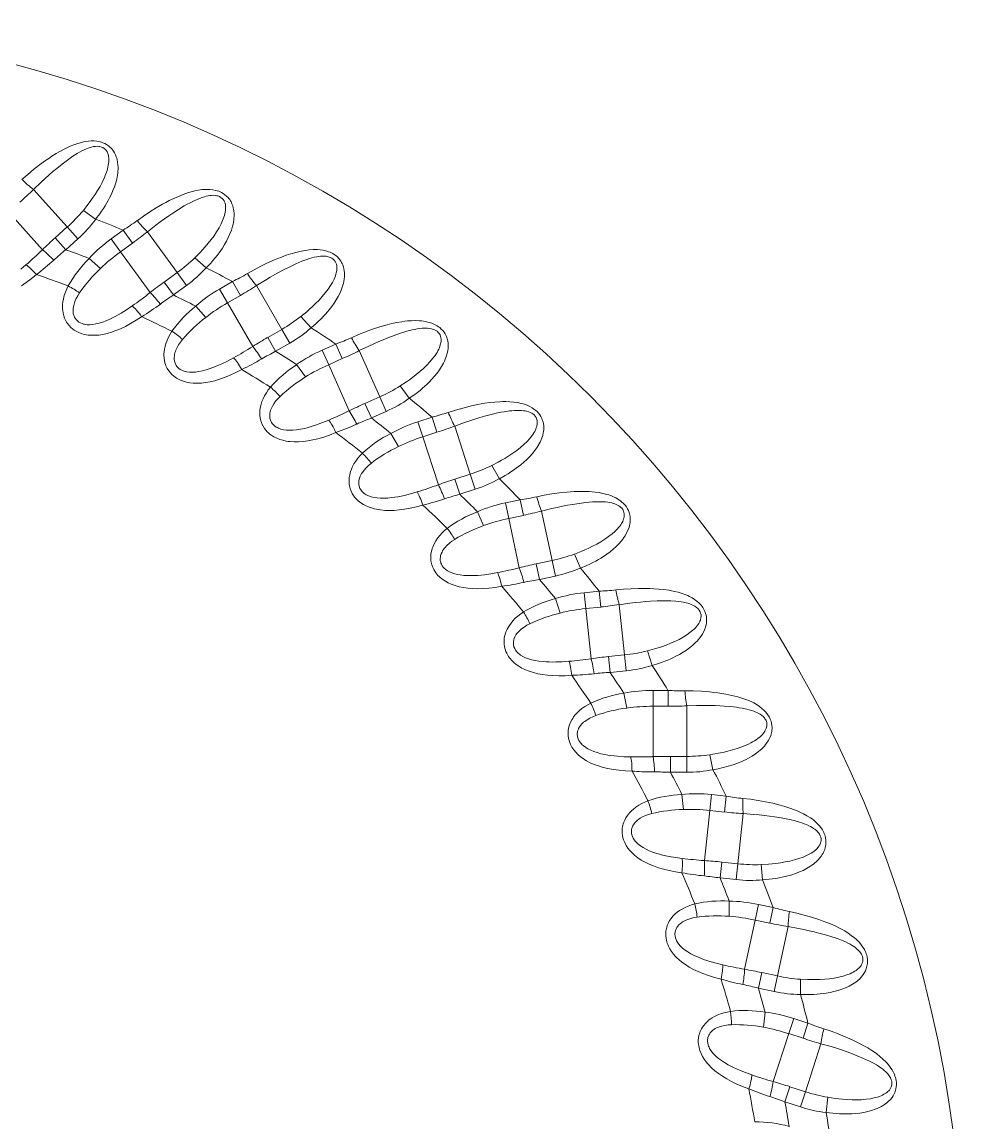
# Model space of a CAD drawing. Extents: x 407 to 920, y -71 to 445.
# Drawn here: x 895.54 to 919.78, y 184.04 to 212.35 of the extents above; entities that cross this region are included whole.
import ezdxf

# ---------------------------------------------------------------- set-up
doc = ezdxf.new("R2010")
doc.units = 0
doc.header["$LTSCALE"] = 7
doc.header["$MEASUREMENT"] = 0
doc.layers.add('8', color=250, linetype='CONTINUOUS', lineweight=15)

msp = doc.modelspace()

# ---------------------------------------------------------------- linework, layer by layer
at = {"layer": '8', "ltscale": 0.032486}
for p, q in [((895.83, 208.043), (896.699, 207.077)), ((906.671, 201.952), (907.072, 200.717))]:
    msp.add_line(p, q, dxfattribs=at)
at = {"layer": '8', "ltscale": 0.032425}
for p, q in [((895.193, 207.456), (896.061, 206.492)), ((898.07, 206.439), (898.833, 205.389)), ((900.825, 205.126), (901.474, 204.003)), ((903.428, 203.532), (903.956, 202.347)), ((905.85, 201.675), (906.251, 200.442)), ((908.065, 199.575), (908.334, 198.307)), ((910.048, 197.256), (910.183, 195.966)), ((911.777, 194.741), (911.777, 193.444)), ((913.235, 192.06), (913.099, 190.77)), ((914.404, 189.24), (914.134, 187.972)), ((915.272, 186.315), (914.871, 185.081))]:
    msp.add_line(p, q, dxfattribs=at)
at = {"layer": '8', "ltscale": 0.009813}
for p, q in [((897.431, 207.275), (897.114, 207.505)), ((900.277, 206.024), (899.986, 206.287)), ((913.319, 193.109), (913.238, 193.492)), ((915.573, 187.323), (915.573, 187.715)), ((916.234, 184.285), (916.275, 184.676))]:
    msp.add_line(p, q, dxfattribs=at)
at = {"layer": '8', "ltscale": 0.010461}
for p, q in [((896.388, 206.797), (896.699, 207.077)), ((896.663, 206.493), (896.974, 206.773)), ((899.19, 205.658), (899.529, 205.904)), ((901.858, 204.233), (902.22, 204.442)), ((902.063, 203.878), (902.425, 204.087)), ((904.362, 202.536), (904.744, 202.706)), ((906.801, 200.197), (907.199, 200.327)), ((908.771, 198.407), (909.18, 198.494)), ((908.856, 198.006), (909.265, 198.093)), ((910.628, 196.02), (911.044, 196.064)), ((912.225, 193.452), (912.643, 193.452)), ((912.225, 193.042), (912.643, 193.042)), ((913.545, 190.73), (913.961, 190.687)), ((913.502, 190.323), (913.918, 190.279)), ((914.574, 187.886), (914.983, 187.799))]:
    msp.add_line(p, q, dxfattribs=at)
at = {"layer": '8', "ltscale": 0.01025}
for p, q in [((896.974, 206.773), (896.699, 207.077)), ((897.829, 206.77), (898.07, 206.439)), ((900.953, 205.673), (901.158, 205.318)), ((900.62, 205.481), (900.825, 205.126)), ((902.425, 204.087), (902.22, 204.442)), ((902.063, 203.878), (901.858, 204.233)), ((903.261, 203.907), (903.428, 203.532))]:
    msp.add_line(p, q, dxfattribs=at)
at = {"layer": '8', "ltscale": 0.009608}
for p, q in [((898.14, 206.996), (897.829, 206.77)), ((906.089, 202.184), (905.724, 202.065)), ((906.216, 201.794), (905.85, 201.675)), ((910.43, 197.296), (910.048, 197.256)), ((912.162, 195.151), (911.777, 195.151)), ((912.162, 194.741), (911.777, 194.741)), ((913.66, 192.427), (913.278, 192.467)), ((914.78, 189.161), (914.404, 189.24)), ((915.764, 186.586), (915.398, 186.704)), ((915.637, 186.196), (915.272, 186.315))]:
    msp.add_line(p, q, dxfattribs=at)
at = {"layer": '8', "ltscale": 0.010249}
for p, q in [((898.14, 206.996), (898.381, 206.665)), ((896.663, 206.493), (896.388, 206.797)), ((899.77, 205.573), (899.529, 205.904)), ((899.431, 205.327), (899.19, 205.658)), ((903.613, 204.063), (903.779, 203.689)), ((904.528, 202.162), (904.362, 202.536)), ((904.911, 202.332), (904.744, 202.706)), ((906.089, 202.184), (906.216, 201.794)), ((905.724, 202.065), (905.85, 201.675)), ((906.801, 200.197), (906.674, 200.587)), ((907.199, 200.327), (907.072, 200.717)), ((907.98, 199.976), (908.065, 199.575)), ((908.356, 200.056), (908.441, 199.655)), ((909.265, 198.093), (909.18, 198.494)), ((908.856, 198.006), (908.771, 198.407)), ((910.005, 197.663), (910.048, 197.256)), ((910.387, 197.703), (910.43, 197.296)), ((910.671, 195.612), (910.628, 196.02)), ((911.087, 195.656), (911.044, 196.064)), ((911.777, 195.151), (911.777, 194.741)), ((912.162, 195.151), (912.162, 194.741)), ((912.225, 193.042), (912.225, 193.452)), ((912.643, 193.042), (912.643, 193.452)), ((913.278, 192.467), (913.235, 192.06)), ((913.66, 192.427), (913.617, 192.019)), ((913.502, 190.323), (913.545, 190.73)), ((913.918, 190.279), (913.961, 190.687)), ((914.489, 189.641), (914.404, 189.24)), ((914.865, 189.562), (914.78, 189.161)), ((914.488, 187.485), (914.574, 187.886)), ((914.898, 187.398), (914.983, 187.799)), ((915.398, 186.704), (915.272, 186.315)), ((915.764, 186.586), (915.637, 186.196)), ((915.172, 184.56), (915.299, 184.95)), ((915.57, 184.431), (915.697, 184.82))]:
    msp.add_line(p, q, dxfattribs=at)
at = {"layer": '8', "ltscale": 0.032487}
for p, q in [((898.765, 206.956), (899.529, 205.904)), ((901.57, 205.567), (902.22, 204.442)), ((904.215, 203.894), (904.744, 202.706)), ((908.91, 199.765), (909.18, 198.494)), ((910.908, 197.356), (911.044, 196.064)), ((912.643, 194.751), (912.643, 193.452)), ((914.097, 191.979), (913.961, 190.687)), ((915.253, 189.07), (914.983, 187.799)), ((916.098, 186.056), (915.697, 184.82))]:
    msp.add_line(p, q, dxfattribs=at)
at = {"layer": '8', "ltscale": 0.009607}
for p, q in [((898.381, 206.665), (898.07, 206.439)), ((900.953, 205.673), (900.62, 205.481)), ((901.158, 205.318), (900.825, 205.126)), ((903.613, 204.063), (903.261, 203.907)), ((903.779, 203.689), (903.428, 203.532)), ((908.356, 200.056), (907.98, 199.976)), ((908.441, 199.655), (908.065, 199.575)), ((910.387, 197.703), (910.005, 197.663)), ((913.617, 192.019), (913.235, 192.06)), ((914.865, 189.562), (914.489, 189.641))]:
    msp.add_line(p, q, dxfattribs=at)
at = {"layer": '8', "ltscale": 0.009748}
for p, q in [((897.263, 206.269), (897.552, 206.007)), ((900.005, 205.041), (900.265, 204.751)), ((902.603, 203.534), (902.832, 203.218)), ((905.03, 201.763), (905.224, 201.425)), ((907.258, 199.749), (907.416, 199.392)), ((909.264, 197.512), (909.383, 197.141)), ((911.024, 195.078), (911.104, 194.696)), ((912.521, 192.473), (912.561, 192.086)), ((913.737, 189.727), (913.736, 189.337)), ((914.66, 186.868), (914.618, 186.48))]:
    msp.add_line(p, q, dxfattribs=at)
at = {"layer": '8', "ltscale": 0.010462}
for p, q in [((899.431, 205.327), (899.77, 205.573)), ((904.528, 202.162), (904.911, 202.332)), ((906.674, 200.587), (907.072, 200.717)), ((910.671, 195.612), (911.087, 195.656)), ((914.488, 187.485), (914.898, 187.398)), ((915.299, 184.95), (915.697, 184.82)), ((915.172, 184.56), (915.57, 184.431))]:
    msp.add_line(p, q, dxfattribs=at)
at = {"layer": '8', "ltscale": 0.009814}
for p, q in [((902.977, 204.483), (902.714, 204.775)), ((905.501, 202.668), (905.27, 202.986)), ((907.821, 200.599), (907.625, 200.939)), ((909.913, 198.299), (909.753, 198.658)), ((911.752, 195.793), (911.631, 196.166)), ((914.598, 190.275), (914.557, 190.665))]:
    msp.add_line(p, q, dxfattribs=at)
at = {"layer": '8', "ltscale": 0.00206}
msp.add_line((911.777, 193.444), (911.695, 193.441), dxfattribs=at)
at = {"layer": '8', "ltscale": 0.002076}
msp.add_line((911.816, 193.051), (911.733, 193.051), dxfattribs=at)
at = {"layer": '8'}
for points in [[(895.535, 208.298), (895.683, 208.429), (895.834, 208.554), (895.987, 208.674), (896.143, 208.788), (896.223, 208.843), (896.304, 208.896), (896.413, 208.965), (896.525, 209.03), (896.64, 209.091), (896.708, 209.124), (896.777, 209.155), (896.872, 209.194), (896.968, 209.227), (897.067, 209.255), (897.119, 209.267), (897.172, 209.277), (897.243, 209.286), (897.315, 209.291), (897.389, 209.291), (897.465, 209.284), (897.504, 209.277), (897.543, 209.269), (897.579, 209.258), (897.615, 209.246), (897.665, 209.225), (897.713, 209.199), (897.758, 209.169), (897.799, 209.135), (897.825, 209.111), (897.848, 209.085), (897.87, 209.058), (897.89, 209.03), (897.918, 208.984), (897.942, 208.936), (897.962, 208.887), (897.974, 208.849), (897.984, 208.811), (897.997, 208.745), (898.004, 208.679), (898.007, 208.612), (898.007, 208.563), (898.004, 208.515), (897.999, 208.463), (897.992, 208.41), (897.972, 208.31), (897.946, 208.211), (897.914, 208.112), (897.877, 208.016), (897.836, 207.92), (897.79, 207.826), (897.755, 207.76), (897.719, 207.695), (897.676, 207.624), (897.632, 207.554), (897.584, 207.483), (897.535, 207.412), (897.431, 207.275)], [(895.83, 208.043), (896.027, 208.233), (896.13, 208.327), (896.234, 208.42), (896.331, 208.504), (896.429, 208.587), (896.565, 208.697), (896.703, 208.801), (896.773, 208.851), (896.844, 208.9), (896.958, 208.972), (897.016, 209.006), (897.075, 209.037), (897.134, 209.066), (897.194, 209.092), (897.24, 209.11), (897.286, 209.125), (897.326, 209.136), (897.366, 209.145), (897.424, 209.153), (897.482, 209.154), (897.511, 209.152), (897.539, 209.148), (897.58, 209.136), (897.618, 209.12), (897.653, 209.097), (897.683, 209.07), (897.707, 209.041), (897.727, 209.008), (897.743, 208.972), (897.751, 208.947), (897.758, 208.921), (897.764, 208.889), (897.768, 208.857), (897.77, 208.796), (897.768, 208.755), (897.764, 208.713), (897.757, 208.667), (897.747, 208.62), (897.724, 208.531), (897.694, 208.442), (897.65, 208.334), (897.599, 208.226), (897.543, 208.12), (897.481, 208.015), (897.415, 207.91), (897.345, 207.807), (897.29, 207.731), (897.233, 207.655), (897.114, 207.505)], [(898.499, 207.24), (898.659, 207.355), (898.822, 207.464), (898.987, 207.567), (899.155, 207.664), (899.24, 207.71), (899.325, 207.755), (899.442, 207.811), (899.56, 207.864), (899.68, 207.913), (899.752, 207.939), (899.824, 207.963), (899.921, 207.991), (900.021, 208.014), (900.123, 208.032), (900.175, 208.038), (900.228, 208.042), (900.3, 208.044), (900.373, 208.042), (900.446, 208.034), (900.521, 208.019), (900.559, 208.008), (900.597, 207.996), (900.632, 207.982), (900.666, 207.966), (900.714, 207.939), (900.759, 207.908), (900.8, 207.874), (900.838, 207.836), (900.86, 207.809), (900.881, 207.781), (900.9, 207.752), (900.917, 207.722), (900.94, 207.673), (900.959, 207.623), (900.974, 207.572), (900.982, 207.533), (900.988, 207.494), (900.994, 207.428), (900.994, 207.361), (900.99, 207.293), (900.984, 207.246), (900.977, 207.198), (900.966, 207.146), (900.953, 207.095), (900.923, 206.997), (900.887, 206.901), (900.845, 206.807), (900.798, 206.714), (900.747, 206.624), (900.692, 206.535), (900.65, 206.473), (900.607, 206.412), (900.558, 206.346), (900.507, 206.281), (900.451, 206.215), (900.395, 206.15), (900.277, 206.024)], [(898.765, 206.956), (898.981, 207.124), (899.093, 207.207), (899.206, 207.288), (899.311, 207.362), (899.417, 207.434), (899.564, 207.529), (899.713, 207.619), (899.788, 207.661), (899.863, 207.702), (899.984, 207.762), (900.045, 207.789), (900.107, 207.814), (900.169, 207.837), (900.231, 207.857), (900.278, 207.869), (900.326, 207.88), (900.367, 207.887), (900.408, 207.891), (900.467, 207.893), (900.524, 207.888), (900.553, 207.883), (900.58, 207.875), (900.62, 207.86), (900.656, 207.839), (900.688, 207.814), (900.715, 207.784), (900.736, 207.752), (900.753, 207.717), (900.765, 207.68), (900.77, 207.654), (900.774, 207.627), (900.777, 207.595), (900.777, 207.562), (900.773, 207.502), (900.767, 207.461), (900.758, 207.42), (900.746, 207.374), (900.732, 207.329), (900.699, 207.243), (900.66, 207.157), (900.606, 207.054), (900.544, 206.953), (900.477, 206.853), (900.404, 206.755), (900.327, 206.658), (900.247, 206.563), (900.184, 206.493), (900.119, 206.423), (899.986, 206.287)], [(901.335, 205.878), (901.507, 205.975), (901.68, 206.067), (901.855, 206.152), (902.032, 206.231), (902.121, 206.268), (902.211, 206.303), (902.333, 206.348), (902.456, 206.388), (902.581, 206.424), (902.654, 206.442), (902.729, 206.458), (902.829, 206.476), (902.93, 206.489), (903.033, 206.496), (903.086, 206.497), (903.139, 206.495), (903.211, 206.49), (903.283, 206.48), (903.354, 206.464), (903.427, 206.441), (903.464, 206.427), (903.501, 206.41), (903.534, 206.393), (903.566, 206.373), (903.611, 206.342), (903.653, 206.306), (903.69, 206.268), (903.724, 206.226), (903.743, 206.197), (903.761, 206.167), (903.777, 206.136), (903.791, 206.105), (903.809, 206.054), (903.822, 206.002), (903.831, 205.95), (903.835, 205.91), (903.837, 205.871), (903.836, 205.804), (903.83, 205.737), (903.818, 205.671), (903.808, 205.624), (903.795, 205.577), (903.779, 205.527), (903.761, 205.477), (903.721, 205.383), (903.675, 205.291), (903.624, 205.202), (903.567, 205.115), (903.507, 205.03), (903.443, 204.948), (903.395, 204.89), (903.345, 204.834), (903.289, 204.774), (903.232, 204.715), (903.17, 204.655), (903.107, 204.596), (902.977, 204.483)], [(901.57, 205.567), (901.803, 205.712), (901.923, 205.783), (902.044, 205.852), (902.156, 205.914), (902.269, 205.975), (902.425, 206.054), (902.582, 206.128), (902.661, 206.162), (902.74, 206.195), (902.867, 206.242), (902.931, 206.263), (902.995, 206.281), (903.059, 206.297), (903.122, 206.31), (903.171, 206.318), (903.22, 206.323), (903.261, 206.326), (903.302, 206.326), (903.361, 206.322), (903.418, 206.311), (903.445, 206.303), (903.471, 206.293), (903.509, 206.273), (903.543, 206.249), (903.573, 206.22), (903.597, 206.187), (903.614, 206.153), (903.627, 206.117), (903.635, 206.079), (903.638, 206.052), (903.639, 206.025), (903.638, 205.993), (903.635, 205.96), (903.624, 205.901), (903.614, 205.861), (903.601, 205.821), (903.585, 205.777), (903.566, 205.733), (903.524, 205.651), (903.476, 205.57), (903.411, 205.473), (903.339, 205.379), (903.262, 205.286), (903.18, 205.196), (903.093, 205.108), (903.003, 205.022), (902.933, 204.959), (902.862, 204.896), (902.714, 204.775)], [(895.502, 205.988), (895.637, 206.103)], [(895.519, 205.56), (895.646, 205.646), (895.775, 205.744), (895.908, 205.852)], [(896.724, 205.56), (896.686, 205.482), (896.652, 205.399), (896.623, 205.314), (896.602, 205.23), (896.588, 205.152), (896.58, 205.08), (896.578, 205.015), (896.579, 204.97), (896.583, 204.929), (896.594, 204.855), (896.61, 204.791), (896.63, 204.734), (896.646, 204.695), (896.664, 204.66), (896.683, 204.627), (896.704, 204.596), (896.747, 204.541), (896.794, 204.492), (896.837, 204.455), (896.882, 204.423), (896.929, 204.394), (896.964, 204.376), (897, 204.359), (897.038, 204.344), (897.076, 204.331), (897.155, 204.311), (897.236, 204.297), (897.32, 204.29), (897.406, 204.29), (897.457, 204.292), (897.509, 204.297), (897.615, 204.313), (897.725, 204.337), (897.838, 204.37), (897.954, 204.411), (898.073, 204.46), (898.196, 204.519), (898.331, 204.591), (898.471, 204.675), (898.613, 204.769)], [(897.016, 205.379), (896.971, 205.308), (896.931, 205.233), (896.898, 205.159), (896.875, 205.09), (896.865, 205.054), (896.859, 205.02), (896.853, 204.983), (896.85, 204.95), (896.851, 204.897), (896.856, 204.851), (896.866, 204.811), (896.878, 204.777), (896.889, 204.753), (896.9, 204.732), (896.927, 204.695), (896.944, 204.676), (896.962, 204.659), (897, 204.63), (897.041, 204.607), (897.084, 204.589), (897.114, 204.58), (897.145, 204.572), (897.178, 204.567), (897.212, 204.563), (897.283, 204.562), (897.358, 204.567), (897.438, 204.581), (897.521, 204.601), (897.609, 204.628), (897.702, 204.663), (897.8, 204.706), (897.867, 204.739), (897.937, 204.775), (898.01, 204.816), (898.085, 204.86), (898.224, 204.947), (898.371, 205.046)], [(904.014, 204.227), (904.195, 204.306), (904.377, 204.378), (904.56, 204.445), (904.744, 204.505), (904.836, 204.533), (904.93, 204.559), (905.055, 204.59), (905.182, 204.617), (905.31, 204.64), (905.385, 204.65), (905.46, 204.658), (905.562, 204.666), (905.664, 204.668), (905.767, 204.664), (905.82, 204.659), (905.873, 204.652), (905.943, 204.639), (906.014, 204.622), (906.083, 204.599), (906.154, 204.568), (906.189, 204.55), (906.223, 204.53), (906.254, 204.509), (906.285, 204.486), (906.326, 204.45), (906.363, 204.411), (906.397, 204.368), (906.426, 204.324), (906.442, 204.293), (906.457, 204.261), (906.469, 204.229), (906.48, 204.196), (906.492, 204.143), (906.5, 204.09), (906.504, 204.037), (906.504, 203.998), (906.501, 203.958), (906.493, 203.892), (906.48, 203.826), (906.462, 203.761), (906.446, 203.716), (906.429, 203.671), (906.408, 203.622), (906.385, 203.575), (906.335, 203.485), (906.28, 203.399), (906.219, 203.315), (906.154, 203.235), (906.085, 203.157), (906.013, 203.082), (905.959, 203.029), (905.904, 202.979), (905.842, 202.925), (905.779, 202.872), (905.711, 202.818), (905.642, 202.767), (905.501, 202.668)], [(904.215, 203.894), (904.462, 204.013), (904.589, 204.071), (904.716, 204.127), (904.834, 204.177), (904.953, 204.225), (905.116, 204.288), (905.28, 204.345), (905.362, 204.371), (905.444, 204.395), (905.576, 204.429), (905.641, 204.443), (905.706, 204.454), (905.772, 204.464), (905.836, 204.47), (905.886, 204.473), (905.935, 204.473), (905.976, 204.471), (906.016, 204.467), (906.075, 204.456), (906.13, 204.44), (906.156, 204.429), (906.182, 204.416), (906.217, 204.393), (906.249, 204.365), (906.275, 204.333), (906.295, 204.298), (906.309, 204.262), (906.318, 204.225), (906.322, 204.186), (906.322, 204.16), (906.32, 204.133), (906.316, 204.101), (906.31, 204.068), (906.293, 204.01), (906.278, 203.971), (906.261, 203.933), (906.24, 203.891), (906.217, 203.85), (906.167, 203.772), (906.111, 203.697), (906.036, 203.607), (905.955, 203.521), (905.868, 203.437), (905.777, 203.356), (905.682, 203.278), (905.583, 203.201), (905.507, 203.146), (905.429, 203.091), (905.27, 202.986)], [(899.394, 204.393), (899.348, 204.319), (899.306, 204.24), (899.269, 204.158), (899.239, 204.078), (899.216, 204.001), (899.201, 203.931), (899.192, 203.866), (899.189, 203.821), (899.188, 203.78), (899.192, 203.705), (899.201, 203.64), (899.215, 203.581), (899.227, 203.541), (899.241, 203.504), (899.257, 203.469), (899.274, 203.436), (899.311, 203.377), (899.353, 203.323), (899.392, 203.282), (899.433, 203.245), (899.476, 203.212), (899.509, 203.19), (899.543, 203.17), (899.58, 203.151), (899.617, 203.134), (899.692, 203.105), (899.772, 203.083), (899.854, 203.068), (899.94, 203.058), (899.991, 203.055), (900.043, 203.055), (900.151, 203.059), (900.262, 203.072), (900.378, 203.092), (900.498, 203.121), (900.622, 203.158), (900.75, 203.203), (900.892, 203.261), (901.039, 203.33), (901.191, 203.409)], [(899.666, 204.183), (899.614, 204.116), (899.566, 204.046), (899.526, 203.975), (899.496, 203.91), (899.482, 203.875), (899.472, 203.842), (899.463, 203.806), (899.457, 203.773), (899.452, 203.72), (899.452, 203.674), (899.457, 203.633), (899.466, 203.598), (899.474, 203.573), (899.483, 203.551), (899.506, 203.511), (899.521, 203.49), (899.537, 203.472), (899.572, 203.439), (899.61, 203.411), (899.652, 203.389), (899.68, 203.377), (899.71, 203.366), (899.742, 203.357), (899.776, 203.35), (899.846, 203.341), (899.921, 203.339), (900.002, 203.344), (900.087, 203.355), (900.177, 203.374), (900.273, 203.399), (900.375, 203.431), (900.446, 203.457), (900.519, 203.486), (900.596, 203.518), (900.675, 203.554), (900.823, 203.626), (900.979, 203.709)], [(901.928, 202.953), (901.875, 202.884), (901.824, 202.81), (901.779, 202.733), (901.741, 202.656), (901.71, 202.582), (901.688, 202.513), (901.673, 202.45), (901.665, 202.406), (901.659, 202.365), (901.655, 202.29), (901.657, 202.224), (901.665, 202.164), (901.673, 202.123), (901.683, 202.085), (901.695, 202.049), (901.708, 202.014), (901.739, 201.951), (901.775, 201.893), (901.81, 201.848), (901.847, 201.807), (901.886, 201.77), (901.917, 201.745), (901.949, 201.721), (901.983, 201.698), (902.018, 201.678), (902.09, 201.641), (902.167, 201.611), (902.247, 201.587), (902.332, 201.568), (902.382, 201.56), (902.434, 201.554), (902.541, 201.547), (902.653, 201.548), (902.77, 201.557), (902.893, 201.573), (903.02, 201.597), (903.152, 201.628), (903.3, 201.671), (903.453, 201.723), (903.612, 201.786)], [(902.177, 202.715), (902.118, 202.655), (902.063, 202.59), (902.016, 202.524), (901.979, 202.462), (901.962, 202.428), (901.948, 202.397), (901.935, 202.362), (901.926, 202.33), (901.915, 202.277), (901.911, 202.231), (901.912, 202.191), (901.916, 202.154), (901.922, 202.13), (901.929, 202.106), (901.947, 202.064), (901.96, 202.042), (901.974, 202.022), (902.005, 201.986), (902.04, 201.954), (902.079, 201.928), (902.107, 201.913), (902.135, 201.899), (902.166, 201.887), (902.199, 201.876), (902.268, 201.86), (902.342, 201.85), (902.423, 201.846), (902.509, 201.849), (902.601, 201.857), (902.699, 201.873), (902.803, 201.894), (902.876, 201.912), (902.952, 201.933), (903.032, 201.957), (903.115, 201.985), (903.269, 202.041), (903.433, 202.107)], [(906.505, 202.305), (906.694, 202.365), (906.882, 202.418), (907.071, 202.465), (907.26, 202.505), (907.355, 202.523), (907.451, 202.539), (907.579, 202.557), (907.707, 202.571), (907.837, 202.58), (907.913, 202.583), (907.989, 202.583), (908.09, 202.58), (908.192, 202.571), (908.294, 202.556), (908.346, 202.546), (908.398, 202.534), (908.467, 202.513), (908.535, 202.489), (908.602, 202.458), (908.669, 202.421), (908.702, 202.399), (908.734, 202.375), (908.763, 202.351), (908.791, 202.325), (908.828, 202.285), (908.861, 202.242), (908.89, 202.197), (908.914, 202.149), (908.927, 202.117), (908.938, 202.083), (908.948, 202.05), (908.955, 202.016), (908.962, 201.963), (908.964, 201.909), (908.962, 201.856), (908.957, 201.817), (908.951, 201.778), (908.936, 201.713), (908.916, 201.649), (908.891, 201.586), (908.871, 201.542), (908.849, 201.5), (908.823, 201.454), (908.795, 201.409), (908.736, 201.325), (908.672, 201.245), (908.603, 201.168), (908.53, 201.094), (908.453, 201.024), (908.374, 200.957), (908.315, 200.911), (908.255, 200.866), (908.187, 200.819), (908.119, 200.773), (908.046, 200.727), (907.972, 200.683), (907.821, 200.599)], [(906.671, 201.952), (906.928, 202.045), (907.061, 202.09), (907.193, 202.132), (907.316, 202.17), (907.439, 202.205), (907.608, 202.25), (907.777, 202.29), (907.861, 202.307), (907.945, 202.323), (908.079, 202.342), (908.146, 202.349), (908.212, 202.354), (908.278, 202.357), (908.343, 202.356), (908.392, 202.354), (908.441, 202.349), (908.482, 202.343), (908.522, 202.334), (908.579, 202.318), (908.632, 202.295), (908.657, 202.282), (908.681, 202.266), (908.714, 202.239), (908.742, 202.209), (908.765, 202.174), (908.781, 202.137), (908.791, 202.1), (908.796, 202.062), (908.796, 202.023), (908.794, 201.997), (908.789, 201.97), (908.782, 201.939), (908.772, 201.907), (908.749, 201.851), (908.73, 201.814), (908.71, 201.778), (908.684, 201.738), (908.657, 201.7), (908.599, 201.628), (908.536, 201.558), (908.452, 201.477), (908.362, 201.4), (908.267, 201.326), (908.168, 201.255), (908.065, 201.187), (907.959, 201.121), (907.877, 201.074), (907.794, 201.027), (907.625, 200.939)], [(904.298, 201.256), (904.238, 201.193), (904.18, 201.125), (904.126, 201.053), (904.08, 200.98), (904.043, 200.91), (904.013, 200.844), (903.991, 200.783), (903.979, 200.74), (903.969, 200.699), (903.957, 200.626), (903.952, 200.559), (903.954, 200.499), (903.957, 200.457), (903.963, 200.418), (903.971, 200.381), (903.981, 200.345), (904.005, 200.279), (904.035, 200.218), (904.065, 200.17), (904.097, 200.125), (904.133, 200.084), (904.16, 200.055), (904.19, 200.029), (904.221, 200.003), (904.254, 199.978), (904.322, 199.935), (904.395, 199.897), (904.472, 199.864), (904.555, 199.837), (904.604, 199.824), (904.655, 199.812), (904.761, 199.794), (904.872, 199.783), (904.99, 199.779), (905.113, 199.783), (905.242, 199.793), (905.376, 199.811), (905.528, 199.838), (905.686, 199.874), (905.851, 199.919)], [(904.52, 200.994), (904.456, 200.94), (904.394, 200.881), (904.34, 200.82), (904.297, 200.762), (904.276, 200.731), (904.259, 200.701), (904.243, 200.667), (904.23, 200.636), (904.214, 200.586), (904.205, 200.54), (904.202, 200.5), (904.203, 200.463), (904.206, 200.438), (904.21, 200.414), (904.224, 200.37), (904.234, 200.347), (904.246, 200.325), (904.273, 200.286), (904.305, 200.251), (904.341, 200.221), (904.366, 200.203), (904.393, 200.186), (904.423, 200.171), (904.455, 200.157), (904.521, 200.134), (904.595, 200.116), (904.675, 200.104), (904.76, 200.097), (904.852, 200.096), (904.951, 200.101), (905.057, 200.111), (905.132, 200.122), (905.209, 200.135), (905.291, 200.15), (905.377, 200.169), (905.536, 200.209), (905.706, 200.258)], [(908.782, 200.134), (908.976, 200.173), (909.169, 200.206), (909.361, 200.233), (909.554, 200.253), (909.65, 200.261), (909.747, 200.267), (909.876, 200.272), (910.005, 200.272), (910.135, 200.267), (910.211, 200.262), (910.287, 200.255), (910.387, 200.241), (910.488, 200.221), (910.588, 200.196), (910.638, 200.18), (910.689, 200.163), (910.755, 200.135), (910.82, 200.103), (910.884, 200.066), (910.946, 200.022), (910.977, 199.997), (911.006, 199.97), (911.032, 199.943), (911.057, 199.915), (911.09, 199.871), (911.118, 199.824), (911.142, 199.776), (911.161, 199.726), (911.171, 199.693), (911.179, 199.659), (911.184, 199.624), (911.188, 199.59), (911.189, 199.536), (911.186, 199.483), (911.178, 199.43), (911.17, 199.391), (911.16, 199.353), (911.138, 199.29), (911.111, 199.228), (911.08, 199.169), (911.055, 199.127), (911.029, 199.087), (910.998, 199.044), (910.965, 199.002), (910.898, 198.925), (910.826, 198.852), (910.75, 198.783), (910.669, 198.718), (910.586, 198.656), (910.499, 198.597), (910.436, 198.557), (910.371, 198.519), (910.3, 198.479), (910.227, 198.441), (910.149, 198.403), (910.071, 198.366), (909.913, 198.299)], [(908.91, 199.765), (909.176, 199.831), (909.312, 199.861), (909.448, 199.89), (909.574, 199.914), (909.7, 199.936), (909.873, 199.963), (910.045, 199.985), (910.131, 199.994), (910.216, 200), (910.352, 200.006), (910.419, 200.006), (910.485, 200.004), (910.551, 199.999), (910.615, 199.992), (910.664, 199.984), (910.712, 199.974), (910.752, 199.964), (910.791, 199.951), (910.846, 199.929), (910.896, 199.901), (910.92, 199.885), (910.942, 199.867), (910.972, 199.837), (910.997, 199.803), (911.016, 199.767), (911.028, 199.728), (911.034, 199.69), (911.035, 199.652), (911.031, 199.613), (911.026, 199.587), (911.019, 199.562), (911.008, 199.531), (910.995, 199.501), (910.966, 199.447), (910.944, 199.412), (910.919, 199.378), (910.89, 199.342), (910.859, 199.306), (910.794, 199.241), (910.723, 199.178), (910.631, 199.107), (910.534, 199.039), (910.432, 198.975), (910.326, 198.915), (910.216, 198.858), (910.104, 198.804), (910.018, 198.765), (909.931, 198.728), (909.753, 198.658)], [(906.477, 199.321), (906.411, 199.264), (906.346, 199.202), (906.285, 199.136), (906.232, 199.069), (906.187, 199.003), (906.151, 198.941), (906.123, 198.882), (906.106, 198.84), (906.092, 198.801), (906.072, 198.729), (906.061, 198.664), (906.056, 198.604), (906.055, 198.562), (906.057, 198.522), (906.061, 198.484), (906.067, 198.448), (906.084, 198.38), (906.107, 198.316), (906.132, 198.265), (906.159, 198.217), (906.19, 198.172), (906.215, 198.141), (906.241, 198.111), (906.27, 198.082), (906.3, 198.054), (906.363, 198.004), (906.431, 197.959), (906.505, 197.918), (906.584, 197.882), (906.632, 197.864), (906.681, 197.847), (906.784, 197.818), (906.894, 197.796), (907.011, 197.78), (907.134, 197.77), (907.263, 197.767), (907.399, 197.77), (907.552, 197.782), (907.713, 197.801), (907.882, 197.829)], [(906.671, 199.037), (906.601, 198.99), (906.534, 198.937), (906.473, 198.883), (906.424, 198.83), (906.401, 198.8), (906.381, 198.773), (906.361, 198.741), (906.345, 198.711), (906.324, 198.663), (906.31, 198.618), (906.303, 198.579), (906.3, 198.542), (906.3, 198.517), (906.302, 198.492), (906.311, 198.447), (906.319, 198.423), (906.328, 198.4), (906.351, 198.358), (906.379, 198.321), (906.412, 198.286), (906.435, 198.266), (906.46, 198.247), (906.488, 198.228), (906.518, 198.211), (906.582, 198.181), (906.653, 198.156), (906.731, 198.135), (906.816, 198.12), (906.907, 198.109), (907.006, 198.104), (907.113, 198.103), (907.188, 198.105), (907.266, 198.11), (907.35, 198.117), (907.436, 198.127), (907.599, 198.15), (907.773, 198.181)], [(910.82, 197.736), (911.016, 197.754), (911.211, 197.767), (911.406, 197.774), (911.599, 197.774), (911.696, 197.772), (911.793, 197.768), (911.922, 197.759), (912.051, 197.745), (912.179, 197.727), (912.254, 197.714), (912.328, 197.699), (912.427, 197.674), (912.525, 197.645), (912.622, 197.609), (912.67, 197.588), (912.719, 197.565), (912.782, 197.531), (912.843, 197.493), (912.902, 197.449), (912.96, 197.399), (912.988, 197.371), (913.014, 197.341), (913.038, 197.311), (913.059, 197.28), (913.087, 197.233), (913.111, 197.184), (913.129, 197.133), (913.143, 197.082), (913.149, 197.047), (913.153, 197.013), (913.155, 196.978), (913.155, 196.944), (913.151, 196.89), (913.142, 196.837), (913.129, 196.785), (913.117, 196.748), (913.102, 196.711), (913.074, 196.65), (913.041, 196.592), (913.004, 196.536), (912.975, 196.497), (912.944, 196.46), (912.909, 196.421), (912.873, 196.382), (912.798, 196.313), (912.719, 196.248), (912.635, 196.187), (912.548, 196.13), (912.459, 196.077), (912.367, 196.028), (912.299, 195.995), (912.231, 195.964), (912.156, 195.932), (912.079, 195.901), (911.998, 195.871), (911.917, 195.843), (911.752, 195.793)], [(910.908, 197.356), (911.179, 197.393), (911.318, 197.409), (911.456, 197.423), (911.584, 197.435), (911.712, 197.444), (911.887, 197.452), (912.06, 197.456), (912.146, 197.455), (912.232, 197.453), (912.367, 197.444), (912.434, 197.437), (912.5, 197.429), (912.564, 197.417), (912.628, 197.403), (912.676, 197.391), (912.722, 197.376), (912.761, 197.361), (912.798, 197.345), (912.85, 197.317), (912.898, 197.284), (912.92, 197.265), (912.94, 197.245), (912.966, 197.212), (912.987, 197.176), (913.002, 197.138), (913.011, 197.098), (913.013, 197.059), (913.01, 197.021), (913.002, 196.983), (912.994, 196.958), (912.984, 196.933), (912.97, 196.904), (912.954, 196.875), (912.92, 196.825), (912.894, 196.793), (912.866, 196.761), (912.833, 196.728), (912.798, 196.696), (912.727, 196.637), (912.65, 196.583), (912.551, 196.521), (912.447, 196.464), (912.339, 196.411), (912.227, 196.362), (912.112, 196.317), (911.995, 196.275), (911.905, 196.245), (911.815, 196.218), (911.631, 196.166)], [(908.442, 197.168), (908.37, 197.119), (908.299, 197.064), (908.232, 197.005), (908.172, 196.943), (908.121, 196.883), (908.078, 196.824), (908.044, 196.769), (908.022, 196.729), (908.005, 196.692), (907.978, 196.622), (907.96, 196.559), (907.948, 196.499), (907.943, 196.458), (907.941, 196.418), (907.941, 196.38), (907.943, 196.343), (907.953, 196.273), (907.969, 196.208), (907.988, 196.154), (908.011, 196.104), (908.037, 196.056), (908.058, 196.022), (908.081, 195.99), (908.106, 195.958), (908.133, 195.927), (908.191, 195.871), (908.254, 195.818), (908.324, 195.77), (908.398, 195.726), (908.444, 195.703), (908.491, 195.681), (908.591, 195.642), (908.698, 195.608), (908.812, 195.58), (908.933, 195.557), (909.061, 195.541), (909.197, 195.53), (909.35, 195.525), (909.512, 195.528), (909.683, 195.538)], [(908.605, 196.865), (908.531, 196.826), (908.458, 196.781), (908.393, 196.733), (908.338, 196.685), (908.312, 196.659), (908.289, 196.633), (908.266, 196.604), (908.247, 196.576), (908.221, 196.53), (908.203, 196.487), (908.191, 196.448), (908.184, 196.412), (908.182, 196.387), (908.181, 196.363), (908.186, 196.317), (908.191, 196.292), (908.198, 196.269), (908.216, 196.224), (908.24, 196.184), (908.269, 196.146), (908.29, 196.123), (908.313, 196.102), (908.339, 196.08), (908.367, 196.06), (908.427, 196.024), (908.495, 195.991), (908.571, 195.963), (908.653, 195.938), (908.743, 195.918), (908.841, 195.902), (908.947, 195.891), (909.022, 195.885), (909.101, 195.882), (909.184, 195.88), (909.271, 195.881), (909.435, 195.886), (909.612, 195.899)], [(912.595, 195.138), (912.809, 195.136), (913.022, 195.126), (913.233, 195.11), (913.341, 195.099), (913.448, 195.085), (913.55, 195.071), (913.651, 195.053), (913.806, 195.022), (913.883, 195.004), (913.96, 194.984), (914.061, 194.954), (914.161, 194.919), (914.26, 194.879), (914.315, 194.854), (914.369, 194.827), (914.413, 194.802), (914.456, 194.776), (914.519, 194.734), (914.579, 194.688), (914.636, 194.636)], [(910.172, 194.822), (910.095, 194.781), (910.019, 194.734), (909.946, 194.682), (909.879, 194.627), (909.822, 194.572), (909.773, 194.518), (909.733, 194.466), (909.708, 194.429), (909.687, 194.394), (909.653, 194.328), (909.628, 194.266), (909.61, 194.209), (909.601, 194.168), (909.595, 194.128), (909.591, 194.091), (909.589, 194.054), (909.591, 193.983), (909.601, 193.916), (909.614, 193.861), (909.631, 193.808), (909.652, 193.758), (909.67, 193.723), (909.689, 193.688), (909.711, 193.654), (909.735, 193.62), (909.786, 193.558), (909.844, 193.499), (909.907, 193.444), (909.977, 193.393), (910.02, 193.365), (910.065, 193.338), (910.16, 193.289), (910.263, 193.244), (910.373, 193.204), (910.491, 193.169), (910.617, 193.139), (910.751, 193.114), (910.903, 193.093), (911.064, 193.079), (911.235, 193.071)], [(912.643, 194.751), (912.892, 194.759), (913.136, 194.761), (913.375, 194.757), (913.493, 194.752), (913.611, 194.746), (913.767, 194.733), (913.921, 194.716), (913.997, 194.705), (914.073, 194.692), (914.194, 194.667), (914.253, 194.652), (914.311, 194.635), (914.368, 194.615), (914.423, 194.593), (914.463, 194.575), (914.502, 194.554), (914.535, 194.534), (914.566, 194.512)], [(914.566, 194.512), (914.607, 194.479), (914.642, 194.441), (914.658, 194.42), (914.672, 194.398), (914.684, 194.376), (914.693, 194.354), (914.704, 194.315), (914.708, 194.276), (914.706, 194.236), (914.699, 194.198), (914.691, 194.173), (914.681, 194.148), (914.656, 194.101), (914.623, 194.052), (914.583, 194.007), (914.539, 193.964), (914.506, 193.936), (914.471, 193.909), (914.428, 193.879), (914.384, 193.851), (914.338, 193.823), (914.291, 193.798), (914.233, 193.769), (914.174, 193.741), (914.06, 193.695), (913.944, 193.654), (913.823, 193.617), (913.701, 193.584), (913.607, 193.561), (913.512, 193.541), (913.319, 193.505), (913.238, 193.492)], [(914.636, 194.636), (914.683, 194.586), (914.726, 194.531), (914.763, 194.472), (914.794, 194.41), (914.814, 194.357), (914.828, 194.303), (914.837, 194.249), (914.841, 194.195), (914.84, 194.159), (914.837, 194.123), (914.832, 194.088), (914.826, 194.054), (914.817, 194.02), (914.806, 193.986), (914.792, 193.95), (914.776, 193.915), (914.741, 193.851), (914.701, 193.79), (914.672, 193.753), (914.642, 193.716), (914.608, 193.68), (914.573, 193.645), (914.535, 193.61), (914.495, 193.577), (914.412, 193.514), (914.324, 193.457), (914.233, 193.405), (914.172, 193.373), (914.11, 193.343), (914.044, 193.314), (913.977, 193.286), (913.843, 193.238), (913.706, 193.196), (913.578, 193.162), (913.449, 193.133), (913.319, 193.109)], [(910.302, 194.504), (910.224, 194.472), (910.147, 194.435), (910.077, 194.394), (910.018, 194.353), (909.989, 194.329), (909.963, 194.306), (909.937, 194.279), (909.916, 194.253), (909.885, 194.21), (909.862, 194.17), (909.846, 194.132), (909.836, 194.097), (909.831, 194.072), (909.828, 194.048), (909.827, 194.002), (909.83, 193.977), (909.834, 193.953), (909.848, 193.907), (909.868, 193.864), (909.893, 193.824), (909.911, 193.799), (909.932, 193.775), (909.955, 193.751), (909.981, 193.728), (910.037, 193.685), (910.101, 193.646), (910.174, 193.61), (910.253, 193.577), (910.34, 193.548), (910.436, 193.521), (910.54, 193.499), (910.614, 193.485), (910.692, 193.474), (910.775, 193.463), (910.861, 193.455), (911.025, 193.443), (911.202, 193.438)], [(911.646, 192.308), (911.566, 192.275), (911.485, 192.236), (911.407, 192.192), (911.335, 192.144), (911.272, 192.096), (911.218, 192.047), (911.173, 192), (911.144, 191.966), (911.119, 191.933), (911.078, 191.871), (911.047, 191.812), (911.024, 191.757), (911.01, 191.717), (911, 191.678), (910.992, 191.641), (910.986, 191.605), (910.981, 191.535), (910.984, 191.467), (910.991, 191.411), (911.003, 191.356), (911.018, 191.304), (911.032, 191.267), (911.048, 191.231), (911.066, 191.194), (911.086, 191.158), (911.131, 191.091), (911.182, 191.027), (911.239, 190.965), (911.303, 190.907), (911.343, 190.875), (911.385, 190.844), (911.474, 190.784), (911.572, 190.729), (911.677, 190.678), (911.791, 190.63), (911.913, 190.587), (912.043, 190.549), (912.193, 190.512), (912.352, 190.481), (912.521, 190.455)], [(914.089, 192.369), (914.286, 192.346), (914.479, 192.318), (914.671, 192.284), (914.86, 192.244), (914.954, 192.222), (915.048, 192.198), (915.172, 192.162), (915.296, 192.122), (915.418, 192.078), (915.488, 192.049), (915.558, 192.019), (915.649, 191.974), (915.739, 191.925), (915.826, 191.87), (915.869, 191.84), (915.912, 191.807), (915.966, 191.761), (916.019, 191.71), (916.067, 191.656), (916.113, 191.594), (916.134, 191.561), (916.154, 191.526), (916.171, 191.492), (916.185, 191.457), (916.203, 191.406), (916.216, 191.353), (916.224, 191.299), (916.226, 191.246), (916.225, 191.211), (916.222, 191.176), (916.217, 191.142), (916.209, 191.108), (916.194, 191.057), (916.174, 191.007), (916.151, 190.959), (916.131, 190.925), (916.109, 190.892), (916.069, 190.838), (916.024, 190.788), (915.976, 190.741), (915.94, 190.709), (915.903, 190.679), (915.86, 190.648), (915.816, 190.618), (915.729, 190.566), (915.638, 190.518), (915.543, 190.476), (915.447, 190.439), (915.348, 190.406), (915.248, 190.377), (915.175, 190.359), (915.102, 190.342), (915.021, 190.326), (914.94, 190.312), (914.855, 190.3), (914.769, 190.29), (914.598, 190.275)], [(911.742, 191.978), (911.662, 191.955), (911.581, 191.926), (911.507, 191.893), (911.444, 191.857), (911.413, 191.837), (911.385, 191.816), (911.356, 191.792), (911.332, 191.769), (911.297, 191.729), (911.27, 191.692), (911.251, 191.656), (911.237, 191.622), (911.229, 191.598), (911.223, 191.574), (911.218, 191.529), (911.218, 191.503), (911.22, 191.479), (911.229, 191.432), (911.244, 191.387), (911.264, 191.344), (911.28, 191.318), (911.298, 191.292), (911.319, 191.265), (911.342, 191.24), (911.394, 191.192), (911.453, 191.146), (911.522, 191.102), (911.597, 191.061), (911.681, 191.023), (911.773, 190.987), (911.874, 190.953), (911.947, 190.932), (912.023, 190.913), (912.104, 190.894), (912.189, 190.876), (912.351, 190.848), (912.526, 190.823)], [(914.097, 191.979), (914.37, 191.959), (914.509, 191.946), (914.647, 191.931), (914.775, 191.915), (914.902, 191.898), (915.075, 191.87), (915.245, 191.837), (915.329, 191.819), (915.412, 191.799), (915.543, 191.762), (915.606, 191.741), (915.669, 191.719), (915.73, 191.695), (915.789, 191.668), (915.833, 191.645), (915.876, 191.621), (915.91, 191.599), (915.944, 191.575), (915.989, 191.537), (916.028, 191.494), (916.046, 191.472), (916.061, 191.448), (916.08, 191.41), (916.094, 191.37), (916.1, 191.33), (916.1, 191.289), (916.095, 191.251), (916.083, 191.214), (916.068, 191.179), (916.055, 191.156), (916.04, 191.134), (916.02, 191.108), (915.998, 191.083), (915.954, 191.041), (915.922, 191.015), (915.889, 190.99), (915.85, 190.964), (915.809, 190.94), (915.727, 190.898), (915.64, 190.86), (915.531, 190.821), (915.417, 190.786), (915.3, 190.757), (915.181, 190.733), (915.059, 190.712), (914.936, 190.696), (914.842, 190.685), (914.747, 190.677), (914.557, 190.665)], [(912.85, 189.653), (912.766, 189.629), (912.682, 189.599), (912.6, 189.563), (912.523, 189.523), (912.456, 189.481), (912.397, 189.439), (912.347, 189.397), (912.315, 189.366), (912.286, 189.336), (912.239, 189.278), (912.202, 189.223), (912.173, 189.17), (912.156, 189.132), (912.141, 189.095), (912.13, 189.059), (912.12, 189.023), (912.108, 188.954), (912.103, 188.886), (912.105, 188.829), (912.111, 188.774), (912.121, 188.721), (912.13, 188.682), (912.142, 188.645), (912.157, 188.606), (912.173, 188.569), (912.21, 188.497), (912.254, 188.428), (912.305, 188.361), (912.363, 188.296), (912.399, 188.26), (912.437, 188.224), (912.52, 188.156), (912.611, 188.091), (912.71, 188.029), (912.819, 187.97), (912.936, 187.914), (913.061, 187.862), (913.206, 187.81), (913.361, 187.763), (913.526, 187.719)], [(915.286, 189.458), (915.479, 189.416), (915.669, 189.367), (915.855, 189.314), (916.04, 189.254), (916.131, 189.222), (916.222, 189.188), (916.341, 189.14), (916.46, 189.087), (916.577, 189.03), (916.644, 188.995), (916.71, 188.957), (916.796, 188.903), (916.88, 188.845), (916.961, 188.781), (917.001, 188.746), (917.04, 188.71), (917.089, 188.658), (917.136, 188.602), (917.179, 188.543), (917.218, 188.477), (917.235, 188.441), (917.251, 188.405), (917.264, 188.369), (917.275, 188.333), (917.288, 188.28), (917.295, 188.226), (917.297, 188.172), (917.294, 188.119), (917.289, 188.084), (917.282, 188.05), (917.274, 188.016), (917.263, 187.984), (917.242, 187.934), (917.217, 187.886), (917.189, 187.841), (917.165, 187.809), (917.141, 187.779), (917.095, 187.73), (917.045, 187.684), (916.993, 187.643), (916.953, 187.615), (916.913, 187.589), (916.867, 187.562), (916.821, 187.537), (916.728, 187.494), (916.632, 187.456), (916.534, 187.424), (916.434, 187.397), (916.333, 187.375), (916.23, 187.357), (916.156, 187.346), (916.081, 187.337), (915.999, 187.33), (915.917, 187.325), (915.831, 187.321), (915.745, 187.32), (915.573, 187.323)], [(912.911, 189.315), (912.828, 189.301), (912.746, 189.28), (912.668, 189.255), (912.602, 189.226), (912.569, 189.209), (912.539, 189.192), (912.508, 189.171), (912.481, 189.151), (912.442, 189.115), (912.412, 189.08), (912.388, 189.047), (912.371, 189.014), (912.361, 188.991), (912.353, 188.968), (912.343, 188.923), (912.34, 188.898), (912.339, 188.873), (912.343, 188.826), (912.353, 188.78), (912.369, 188.735), (912.382, 188.707), (912.398, 188.679), (912.416, 188.651), (912.436, 188.623), (912.482, 188.57), (912.537, 188.518), (912.6, 188.467), (912.671, 188.419), (912.75, 188.372), (912.838, 188.326), (912.935, 188.282), (913.005, 188.254), (913.078, 188.227), (913.157, 188.199), (913.24, 188.173), (913.398, 188.128), (913.57, 188.085)], [(915.253, 189.07), (915.522, 189.022), (915.66, 188.994), (915.795, 188.965), (915.921, 188.936), (916.045, 188.905), (916.214, 188.859), (916.38, 188.809), (916.461, 188.782), (916.542, 188.753), (916.668, 188.703), (916.729, 188.676), (916.789, 188.647), (916.847, 188.617), (916.903, 188.584), (916.945, 188.557), (916.985, 188.528), (917.017, 188.502), (917.047, 188.475), (917.088, 188.432), (917.123, 188.386), (917.138, 188.362), (917.151, 188.337), (917.166, 188.297), (917.175, 188.256), (917.177, 188.215), (917.173, 188.175), (917.163, 188.138), (917.149, 188.102), (917.129, 188.069), (917.114, 188.047), (917.097, 188.026), (917.074, 188.003), (917.05, 187.98), (917.002, 187.943), (916.968, 187.921), (916.931, 187.899), (916.89, 187.878), (916.847, 187.858), (916.761, 187.825), (916.671, 187.796), (916.558, 187.768), (916.441, 187.746), (916.322, 187.729), (916.2, 187.717), (916.077, 187.71), (915.953, 187.706), (915.858, 187.706), (915.764, 187.707), (915.573, 187.715)], [(913.769, 186.888), (913.684, 186.872), (913.597, 186.851), (913.511, 186.824), (913.431, 186.792), (913.36, 186.758), (913.297, 186.722), (913.243, 186.685), (913.207, 186.658), (913.176, 186.63), (913.123, 186.578), (913.081, 186.527), (913.046, 186.478), (913.025, 186.442), (913.006, 186.406), (912.991, 186.372), (912.978, 186.337), (912.958, 186.269), (912.947, 186.203), (912.942, 186.146), (912.942, 186.091), (912.947, 186.037), (912.953, 185.997), (912.96, 185.959), (912.971, 185.919), (912.983, 185.88), (913.012, 185.805), (913.049, 185.731), (913.092, 185.659), (913.143, 185.589), (913.175, 185.549), (913.209, 185.51), (913.284, 185.433), (913.368, 185.359), (913.461, 185.287), (913.563, 185.217), (913.673, 185.149), (913.792, 185.084), (913.931, 185.017), (914.08, 184.954), (914.24, 184.894)], [(913.795, 186.545), (913.711, 186.539), (913.627, 186.528), (913.547, 186.51), (913.478, 186.489), (913.443, 186.475), (913.412, 186.461), (913.379, 186.444), (913.35, 186.426), (913.308, 186.395), (913.274, 186.363), (913.247, 186.332), (913.226, 186.302), (913.214, 186.28), (913.204, 186.258), (913.189, 186.214), (913.183, 186.19), (913.18, 186.165), (913.179, 186.117), (913.185, 186.071), (913.196, 186.025), (913.206, 185.995), (913.218, 185.966), (913.233, 185.936), (913.25, 185.906), (913.29, 185.848), (913.339, 185.791), (913.397, 185.734), (913.462, 185.678), (913.536, 185.624), (913.619, 185.569), (913.711, 185.515), (913.777, 185.48), (913.848, 185.445), (913.923, 185.409), (914.003, 185.374), (914.155, 185.313), (914.322, 185.253)], [(916.172, 186.439), (916.359, 186.376), (916.543, 186.309), (916.723, 186.236), (916.9, 186.157), (916.988, 186.116), (917.074, 186.073), (917.188, 186.012), (917.301, 185.947), (917.411, 185.878), (917.474, 185.836), (917.535, 185.792), (917.616, 185.729), (917.693, 185.662), (917.767, 185.591), (917.803, 185.552), (917.838, 185.511), (917.882, 185.454), (917.922, 185.394), (917.958, 185.33), (917.99, 185.261), (918.004, 185.224), (918.016, 185.186), (918.026, 185.149), (918.033, 185.112), (918.039, 185.058), (918.041, 185.003), (918.037, 184.95), (918.029, 184.897), (918.021, 184.863), (918.01, 184.829), (917.998, 184.797), (917.984, 184.766), (917.958, 184.718), (917.928, 184.674), (917.895, 184.632), (917.869, 184.603), (917.841, 184.575), (917.79, 184.531), (917.736, 184.491), (917.679, 184.455), (917.637, 184.431), (917.594, 184.41), (917.546, 184.388), (917.497, 184.368), (917.401, 184.335), (917.302, 184.307), (917.201, 184.286), (917.098, 184.269), (916.995, 184.258), (916.891, 184.25), (916.816, 184.247), (916.741, 184.247), (916.659, 184.248), (916.577, 184.251), (916.49, 184.257), (916.405, 184.264), (916.234, 184.285)], [(916.098, 186.056), (916.361, 185.98), (916.495, 185.938), (916.627, 185.895), (916.748, 185.853), (916.869, 185.809), (917.032, 185.746), (917.192, 185.679), (917.27, 185.644), (917.347, 185.607), (917.467, 185.544), (917.525, 185.51), (917.582, 185.475), (917.637, 185.439), (917.689, 185.4), (917.727, 185.369), (917.764, 185.336), (917.793, 185.307), (917.821, 185.277), (917.857, 185.23), (917.887, 185.181), (917.899, 185.155), (917.909, 185.129), (917.92, 185.088), (917.925, 185.046), (917.923, 185.005), (917.915, 184.965), (917.901, 184.929), (917.882, 184.896), (917.86, 184.864), (917.842, 184.844), (917.823, 184.826), (917.798, 184.804), (917.772, 184.785), (917.72, 184.753), (917.684, 184.734), (917.645, 184.717), (917.602, 184.7), (917.557, 184.684), (917.468, 184.66), (917.375, 184.641), (917.26, 184.625), (917.142, 184.615), (917.021, 184.611), (916.899, 184.612), (916.776, 184.617), (916.652, 184.627), (916.558, 184.636), (916.464, 184.648), (916.275, 184.676)]]:
    msp.add_lwpolyline(points, dxfattribs=at)
msp.add_circle((886.923, 179.497), 32.857, dxfattribs=at)
for centre, radius, start, end in [((897.718, 210.508), 3.105, 225.3618, 232.559), ((887.694, 216.362), 11.636, 311.9922, 314.3649), ((894, 210.108), 4.059, 311.6904, 320.1072), ((894.787, 209.229), 3.288, 311.6877, 323.5443), ((886.923, 179.497), 29.699, 67.8095, 69.279), ((895.009, 211.981), 5.886, 302.1384, 306.3597), ((900.9, 209.21), 3.105, 219.3618, 226.559), ((905.38, 196.811), 13.438, 132.0001, 133.9088), ((899.997, 203.748), 3.719, 125.6504, 137.3281), ((891.543, 216.079), 11.636, 305.9922, 308.3649), ((888.261, 214.538), 11.206, 311.169, 314.1121), ((893.55, 203.457), 3.94, 44.6545, 50.4068), ((901.184, 200.929), 7.17, 129.0996, 132.3659), ((886.923, 179.497), 28.699, 68.8826, 70.1615), ((900.836, 202.586), 4.742, 125.6754, 133.8307), ((891.614, 211.422), 7.032, 307.63, 312.3679), ((899.491, 204.006), 3.174, 134.5537, 150.6788), ((897.161, 209.201), 4.058, 305.6903, 314.1072), ((886.923, 179.497), 27.845, 69.3924, 71.1758), ((900.322, 203.09), 4.022, 133.5098, 145.2913), ((897.851, 208.244), 3.288, 305.6875, 317.5443), ((886.923, 179.497), 29.699, 61.8095, 63.279), ((898.36, 210.957), 5.886, 296.1384, 300.3597), ((903.929, 207.586), 3.105, 213.3618, 220.559), ((895.872, 203.851), 1.909, 53.1898, 63.5116), ((907.089, 194.787), 13.438, 126.0001, 127.9088), ((895.341, 215.396), 11.636, 299.9922, 302.3649), ((891.916, 214.206), 11.206, 305.169, 308.1122), ((896.018, 202.633), 3.94, 38.6545, 44.4068), ((903.347, 199.321), 7.17, 123.0996, 126.3659), ((886.923, 179.497), 28.699, 62.8826, 64.1615), ((902.46, 202.249), 3.719, 119.6504, 131.3279), ((894.926, 210.756), 7.032, 301.63, 306.3679), ((901.984, 202.558), 3.174, 128.5537, 144.6788), ((903.173, 201.005), 4.743, 119.6755, 127.8306), ((886.923, 179.497), 27.845, 63.3924, 65.1758), ((902.714, 201.56), 4.022, 127.5098, 139.2913), ((900.21, 207.968), 4.058, 299.6903, 308.1073), ((900.796, 206.944), 3.288, 299.6875, 311.5443), ((886.923, 179.497), 29.699, 55.8095, 57.2789), ((898.369, 202.782), 1.909, 47.1898, 57.5116), ((908.577, 192.596), 13.438, 120.0001, 121.9088), ((901.586, 209.59), 5.886, 290.1384, 294.3597), ((906.772, 205.655), 3.105, 207.3618, 214.559), ((895.517, 213.494), 11.206, 299.169, 302.1122), ((898.387, 201.555), 3.94, 32.6545, 38.4068), ((905.329, 197.495), 7.17, 117.0996, 120.366), ((886.923, 179.497), 28.699, 56.8826, 58.1616), ((904.753, 200.5), 3.719, 113.6505, 125.328), ((899.047, 214.321), 11.637, 293.9924, 296.3648), ((898.149, 209.749), 7.032, 295.63, 300.3679), ((886.923, 179.497), 27.845, 57.3924, 59.1759), ((904.312, 200.857), 3.174, 122.5537, 138.6788), ((905.333, 199.189), 4.743, 113.6755, 121.8306), ((904.934, 199.787), 4.023, 121.5024, 133.2806), ((900.74, 201.458), 1.909, 41.1898, 51.5116), ((903.113, 206.423), 4.058, 293.6903, 302.1073), ((909.827, 190.26), 13.438, 114.0001, 115.9088), ((903.589, 205.343), 3.288, 293.6875, 305.5445), ((886.923, 179.497), 29.699, 49.8095, 51.279), ((899.024, 212.41), 11.206, 293.169, 296.1122), ((900.63, 200.236), 3.94, 26.6545, 32.4068), ((907.109, 195.473), 7.17, 111.0996, 114.366), ((886.923, 179.497), 28.699, 50.8826, 52.1615), ((904.651, 207.892), 5.886, 284.1384, 288.3597), ((909.398, 203.437), 3.105, 201.3618, 208.559), ((901.25, 208.409), 7.032, 289.63, 294.3679), ((906.851, 198.521), 3.719, 107.6502, 119.3283), ((902.621, 212.861), 11.636, 287.9922, 290.3649), ((886.923, 179.497), 27.845, 51.3924, 53.1758), ((906.449, 198.923), 3.174, 116.5537, 132.6788), ((907.29, 197.157), 4.742, 107.6752, 115.8309), ((906.956, 197.794), 4.022, 115.5099, 127.2913), ((902.96, 199.894), 1.909, 35.1898, 45.5116), ((905.839, 204.583), 4.058, 287.6903, 296.1072), ((910.827, 187.807), 13.438, 108.0001, 109.9088), ((906.2, 203.46), 3.288, 287.6875, 299.5444), ((886.923, 179.497), 29.699, 43.8095, 45.2789), ((902.398, 210.965), 11.206, 287.169, 290.1122), ((902.722, 198.69), 3.94, 20.6545, 26.4068), ((908.669, 193.275), 7.17, 105.0996, 108.366), ((886.923, 179.497), 28.699, 44.8826, 46.1616), ((904.194, 206.753), 7.032, 283.63, 288.3679), ((886.923, 179.497), 27.845, 45.3924, 47.1759), ((908.731, 196.334), 3.719, 101.6502, 113.3282), ((907.522, 205.883), 5.886, 278.1384, 282.3597), ((911.777, 200.956), 3.105, 195.3618, 202.559), ((908.373, 196.775), 3.174, 110.5537, 126.6788), ((906.023, 211.039), 11.637, 281.9924, 284.3648), ((908.759, 195.6), 4.022, 109.5099, 121.2913), ((909.025, 194.931), 4.742, 101.6753, 109.8308), ((905.004, 198.106), 1.909, 29.1898, 39.5116), ((908.358, 202.469), 4.058, 281.6903, 290.1072), ((905.602, 209.175), 11.206, 281.169, 284.1122), ((911.565, 185.263), 13.438, 102.0001, 103.9088), ((904.642, 196.933), 3.94, 14.6545, 20.4068), ((908.599, 201.314), 3.288, 281.6875, 293.5444), ((886.923, 179.497), 29.699, 37.8095, 39.279), ((906.948, 204.799), 7.032, 277.63, 282.3679), ((909.99, 190.927), 7.17, 99.0996, 102.366), ((886.923, 179.497), 28.699, 38.8826, 40.1615), ((886.923, 179.497), 27.845, 39.3924, 41.1758), ((910.371, 193.962), 3.719, 95.6505, 107.328), ((910.168, 203.586), 5.886, 272.1384, 276.3597), ((913.884, 198.241), 3.105, 189.3618, 196.559), ((910.062, 194.439), 3.174, 104.5537, 120.6788), ((909.215, 208.87), 11.637, 275.9924, 278.3648), ((906.85, 196.114), 1.909, 23.1898, 33.5116), ((910.323, 193.229), 4.022, 103.5099, 115.2913), ((910.517, 192.536), 4.743, 95.6756, 103.8306), ((908.602, 207.06), 11.206, 275.169, 278.1121), ((912.032, 182.656), 13.438, 96.0001, 97.9088), ((906.368, 194.985), 3.94, 8.6545, 14.4068), ((910.641, 200.102), 4.059, 275.6903, 284.1072), ((910.761, 198.928), 3.288, 275.6875, 287.5443), ((886.923, 179.497), 29.699, 31.8095, 33.2789), ((909.483, 202.567), 7.032, 271.63, 276.3679), ((886.923, 179.497), 27.845, 33.3924, 35.1759), ((911.058, 188.453), 7.17, 93.0996, 96.366), ((886.923, 179.497), 28.699, 32.8826, 34.1616), ((911.497, 191.938), 3.174, 98.5537, 114.6788), ((911.755, 191.432), 3.719, 89.6503, 101.3281), ((912.558, 201.024), 5.886, 266.1384, 270.3597), ((915.696, 195.32), 3.105, 183.3618, 190.559), ((908.478, 193.94), 1.909, 17.1898, 27.5116), ((911.63, 190.707), 4.023, 97.5024, 109.2806), ((911.751, 189.998), 4.742, 89.6754, 97.8307), ((912.163, 206.379), 11.637, 269.9924, 272.3648), ((911.365, 204.588), 11.152, 269.1642, 271.6983), ((912.225, 180.014), 13.438, 90.0001, 91.9088), ((907.88, 192.868), 3.94, 2.6545, 8.4068), ((912.665, 197.51), 4.058, 269.6899, 278.1074), ((912.661, 196.33), 3.288, 269.6867, 281.545), ((886.923, 179.497), 29.699, 25.8095, 27.279), ((886.923, 179.497), 27.845, 27.3924, 29.1758), ((911.77, 200.056), 7.005, 265.624, 269.7007), ((911.862, 185.881), 7.17, 87.0996, 90.366), ((886.923, 179.497), 28.699, 26.8826, 28.1615), ((912.663, 189.301), 3.174, 92.5537, 108.6788), ((909.87, 191.607), 1.909, 11.1898, 21.5116), ((912.866, 188.771), 3.719, 83.6503, 95.3281), ((914.668, 198.226), 5.886, 260.1384, 264.3597), ((917.192, 192.226), 3.105, 177.3618, 184.559), ((912.666, 188.063), 4.023, 91.5024, 103.2806), ((912.712, 187.346), 4.742, 83.6754, 91.8307), ((914.835, 203.592), 11.636, 263.9922, 266.3649), ((913.859, 201.95), 11.206, 263.169, 266.1121), ((909.163, 190.604), 3.94, 356.6545, 2.4068), ((912.141, 177.366), 13.438, 84.0001, 85.9088), ((914.407, 194.72), 4.058, 263.6899, 272.1074), ((913.787, 197.372), 7.032, 259.63, 264.3679), ((886.923, 179.497), 27.845, 21.3924, 23.1759), ((912.393, 183.239), 7.17, 81.0996, 84.366), ((886.923, 179.497), 28.699, 20.8826, 22.1616), ((914.28, 193.547), 3.288, 263.6869, 275.5448), ((886.923, 179.497), 29.699, 19.8095, 21.279), ((913.546, 186.557), 3.174, 86.5537, 102.6788), ((913.694, 186.008), 3.719, 77.6504, 89.3281), ((911.01, 189.143), 1.909, 5.1898, 15.5116), ((916.474, 195.224), 5.886, 254.1384, 258.3597), ((918.357, 188.992), 3.105, 171.3618, 178.559), ((913.421, 185.326), 4.022, 85.5099, 97.2913), ((913.391, 184.607), 4.742, 77.6754, 85.8307), ((917.201, 200.542), 11.636, 257.9922, 260.3649), ((916.059, 199.012), 11.206, 257.169, 260.1121), ((915.508, 194.466), 7.032, 253.63, 258.3679), ((886.923, 179.497), 27.845, 15.3924, 17.1758), ((910.202, 188.219), 3.94, 350.6545, 356.4068), ((911.78, 174.742), 13.438, 78.0001, 79.9088), ((915.848, 191.764), 4.058, 257.6899, 266.1073), ((912.645, 180.557), 7.17, 75.0996, 78.366), ((886.923, 179.497), 28.699, 14.8826, 16.1615), ((915.599, 190.611), 3.288, 257.687, 269.5447), ((886.923, 179.497), 29.699, 13.8095, 15.279), ((914.139, 183.736), 3.174, 80.5537, 96.6788), ((911.886, 186.572), 1.909, 359.1898, 9.5116), ((914.228, 183.175), 3.719, 71.6504, 83.328), ((917.956, 192.049), 5.886, 248.1384, 252.3597), ((913.886, 182.525), 4.022, 79.5099, 91.2913), ((913.781, 181.812), 4.742, 71.6754, 79.8307), ((919.177, 185.654), 3.105, 165.3618, 172.559), ((919.235, 197.263), 11.637, 251.9924, 254.3648), ((917.939, 195.859), 11.206, 251.169, 254.1121), ((916.916, 191.396), 7.032, 247.63, 252.3679), ((886.923, 179.497), 27.845, 9.3924, 11.1759), ((910.986, 185.738), 3.94, 344.6545, 350.4068), ((911.147, 172.17), 13.438, 72.0001, 73.9088), ((912.615, 177.862), 7.17, 69.0996, 72.366), ((916.972, 188.674), 4.058, 251.69, 260.1073), ((886.923, 179.497), 28.699, 8.8826, 10.1616), ((916.603, 187.552), 3.288, 251.6871, 263.5446), ((914.433, 180.868), 3.174, 74.5537, 90.6788), ((886.923, 179.497), 29.699, 7.8095, 9.279)]:
    msp.add_arc(centre, radius, start, end, dxfattribs=at)
at = {"layer": '8', "extrusion": (0, 0, -1)}
for centre, major_axis in [((895.873, 205.751), (0.326, -0.379)), ((898.569, 204.672), (0.285, -0.411)), ((901.136, 203.317), (0.24, -0.439)), ((903.548, 201.701), (0.193, -0.461)), ((905.778, 199.841), (0.144, -0.479)), ((907.802, 197.759), (0.093, -0.491)), ((909.596, 195.476), (0.041, -0.498)), ((911.142, 193.019), (-0.011, -0.5)), ((912.423, 190.413), (-0.063, -0.496)), ((913.424, 187.688), (-0.115, -0.487)), ((914.136, 184.873), (-0.165, -0.472))]:
    msp.add_ellipse(centre, major_axis=major_axis, ratio=0.185152, start_param=3.71502, end_param=4.603915, dxfattribs=at)

doc.saveas('drawing.dxf')
